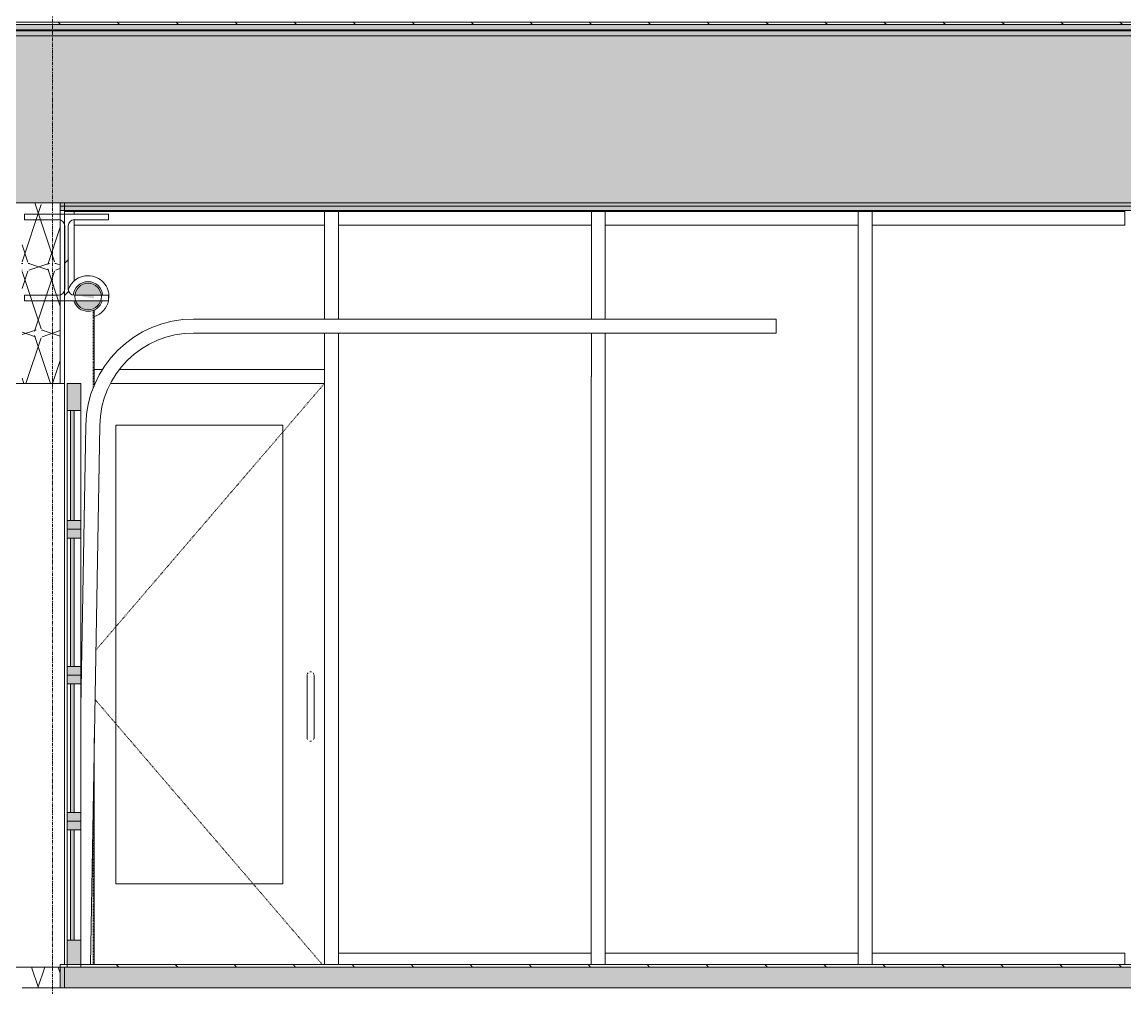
# Model space of a CAD drawing. Header units: inches. Extents: x 9661 to 15313, y -314 to 660.
# Drawn here: x 11278.8 to 11437.4, y -3 to 136 of the extents above; entities that cross this region are included whole.
import ezdxf

# ---------------------------------------------------------------- set-up
doc = ezdxf.new("R2010")
doc.units = ezdxf.units.IN
doc.header["$MEASUREMENT"] = 0
for name, pattern in [('Dash 1_16_', [0.125, 0.0625, -0.0625]), ('Grid Line 1_2_', [0.875, 0.5, -0.125, 0.125, -0.125]), ('Hidden 1_8_', [0.1875, 0.125, -0.0625])]:
    doc.linetypes.add(name, pattern=pattern)
for name, color, linetype, lineweight in [('0-1', 7, 'Continuous', 5), ('0-3', 55, 'Continuous', 9), ('0-4', 7, 'Continuous', 9), ('A-CLNG-2', 251, 'Continuous', 5), ('A-CLNG-3', 13, 'Continuous', 9), ('A-CLNG-PATT-1', 45, 'Continuous', 9), ('A-DOOR-2', 7, 'Dash 1_16_', 9), ('A-DOOR-3', 7, 'Continuous', 9), ('A-DOOR-5', 55, 'Continuous', 9), ('A-DOOR-6', 59, 'Continuous', 9), ('A-DOOR-7', 31, 'Continuous', 9), ('A-DOOR-8', 10, 'Continuous', 9), ('A-DOOR-FRAM-3', 7, 'Continuous', 9), ('A-FLOR-3', 8, 'Continuous', 5), ('A-FLOR-8', 192, 'Continuous', 9), ('A-FLOR-LEVL-1', 51, 'Grid Line 1_2_', 9), ('A-FLOR-MCUT-1', 51, 'Continuous', 9), ('A-FLOR-PATT-1', 45, 'Continuous', 9), ('A-GLAZ-CWMG-1', 55, 'Continuous', 9), ('A-WALL-10', 113, 'Continuous', 9), ('A-WALL-5', 55, 'Continuous', 9), ('A-WALL-PATT-2', 45, 'Continuous', 9), ('S-BEAM-1', 45, 'Continuous', 9), ('S-BEAM-2', 7, 'Continuous', 9), ('S-COLS-1', 55, 'Continuous', 9), ('S-COLS-2', 7, 'Hidden 1_8_', 9), ('S-GRID-1', 1, 'Grid Line 1_2_', 9)]:
    doc.layers.add(name, color=color, linetype=linetype, lineweight=lineweight)
pattern_1 = [(161.57, (11009.034, 72.48), (-3.8399538, -1.54e-05), [0, -27.322, 3.034, 0]), (18.43, (11008.074, 72.48), (-3.8399538, 1.54e-05), [0, -27.322, 3.034, 0]), (108.43, (11009.034, 72.48), (1.919622, -9.6005246), [9.106, -21.25]), (71.57, (11008.074, 72.48), (1.919622, 9.6005246), [9.106, -21.25])]
pattern_2 = [(135, (11008.554, 72), (-4.24264, -4.24264), [])]
pattern_3 = [(0, (11008.554, 72), (15.36, 3.84), [1.267, -10.253, 1.267, -10.253, -61.44]), (0, (11008.554, 72), (15.36, 3.84), [-23.04, 1.267, -21.773, 1.267, -10.253, -26.88]), (0, (11008.554, 72), (15.36, 3.84), [-57.6, 1.267, -6.413, 1.267, -17.933]), (120, (11014.314, 73.92), (-11.005538, 11.38215), [1.267, -10.253, 1.267, -10.253, -61.44]), (120, (11014.314, 73.92), (-11.005538, 11.38215), [-23.04, 1.267, -21.773, 1.267, -10.253, -26.88]), (120, (11014.314, 73.92), (-11.005538, 11.38215), [-57.6, 1.267, -6.413, 1.267, -17.933]), (240, (11016.234, 81.6), (-4.354462, -15.22215), [1.267, -10.253, 1.267, -10.253, -61.44]), (240, (11016.234, 81.6), (-4.354462, -15.22215), [-23.04, 1.267, -21.773, 1.267, -10.253, -26.88]), (240, (11016.234, 81.6), (-4.354462, -15.22215), [-57.6, 1.267, -6.413, 1.267, -17.933])]

# ---------------------------------------------------------------- blocks, each defined once
blk = doc.blocks.new('STOREFRONT DOOR - WOOD STILE W_ GLASS INSET-2189325-BUILDING SECTION - EAST_WEST - COURTYARD - LOOKING NORTH')
at = {"layer": 'A-DOOR-2'}
for p, q in [((11289.41, 45.62), (11322.3, 84)), ((11321.98, 0.37), (11289.29, 38.52))]:
    blk.add_line(p, q, dxfattribs=at)
at = {"layer": 'A-DOOR-3'}
for p, q in [((11319.8, 41), (11319.8, 34)), ((11320.8, 34), (11320.8, 41))]:
    blk.add_line(p, q, dxfattribs=at)
at = {"layer": 'A-DOOR-3', "flags": 128}
for points in [[(11319.8, 42), (11319.8, 42), (11319.8, 42), (11319.8, 41.99), (11319.8, 41.99), (11319.8, 41.98), (11319.8, 41.97), (11319.8, 41.96), (11319.8, 41.95), (11319.8, 41.94), (11319.8, 41.92), (11319.8, 41.9), (11319.8, 41.89), (11319.8, 41.87), (11319.8, 41.85), (11319.8, 41.83), (11319.8, 41.8), (11319.8, 41.78), (11319.8, 41.75), (11319.8, 41.72), (11319.8, 41.7), (11319.8, 41.67), (11319.8, 41.64), (11319.8, 41.61), (11319.8, 41.57), (11319.8, 41.54), (11319.8, 41.51), (11319.8, 41.47), (11319.8, 41.44), (11319.8, 41.4), (11319.8, 41.36), (11319.8, 41.32), (11319.8, 41.29), (11319.8, 41.25), (11319.8, 41.21), (11319.8, 41.17), (11319.8, 41.13), (11319.8, 41.09), (11319.8, 41.05), (11319.8, 41.01), (11319.8, 41)], [(11320.8, 41), (11320.8, 41.04), (11320.8, 41.08), (11320.8, 41.12), (11320.8, 41.16), (11320.8, 41.2), (11320.8, 41.24), (11320.8, 41.28), (11320.8, 41.31), (11320.8, 41.35), (11320.8, 41.39), (11320.8, 41.43), (11320.8, 41.46), (11320.8, 41.5), (11320.8, 41.53), (11320.8, 41.56), (11320.8, 41.6), (11320.8, 41.63), (11320.8, 41.66), (11320.8, 41.69), (11320.8, 41.72), (11320.8, 41.74), (11320.8, 41.77), (11320.8, 41.8), (11320.8, 41.82), (11320.8, 41.84), (11320.8, 41.86), (11320.8, 41.88), (11320.8, 41.9), (11320.8, 41.92), (11320.8, 41.93), (11320.8, 41.95), (11320.8, 41.96), (11320.8, 41.97), (11320.8, 41.98), (11320.8, 41.99), (11320.8, 41.99), (11320.8, 42), (11320.8, 42), (11320.8, 42)], [(11319.8, 34), (11319.8, 33.96), (11319.8, 33.92), (11319.8, 33.88), (11319.8, 33.84), (11319.8, 33.8), (11319.8, 33.76), (11319.8, 33.72), (11319.8, 33.69), (11319.8, 33.65), (11319.8, 33.61), (11319.8, 33.57), (11319.8, 33.54), (11319.8, 33.5), (11319.8, 33.47), (11319.8, 33.44), (11319.8, 33.4), (11319.8, 33.37), (11319.8, 33.34), (11319.8, 33.31), (11319.8, 33.28), (11319.8, 33.26), (11319.8, 33.23), (11319.8, 33.2), (11319.8, 33.18), (11319.8, 33.16), (11319.8, 33.14), (11319.8, 33.12), (11319.8, 33.1), (11319.8, 33.08), (11319.8, 33.07), (11319.8, 33.05), (11319.8, 33.04), (11319.8, 33.03), (11319.8, 33.02), (11319.8, 33.01), (11319.8, 33.01), (11319.8, 33), (11319.8, 33), (11319.8, 33)], [(11320.8, 33), (11320.8, 33), (11320.8, 33), (11320.8, 33.01), (11320.8, 33.01), (11320.8, 33.02), (11320.8, 33.03), (11320.8, 33.04), (11320.8, 33.05), (11320.8, 33.06), (11320.8, 33.08), (11320.8, 33.1), (11320.8, 33.11), (11320.8, 33.13), (11320.8, 33.15), (11320.8, 33.17), (11320.8, 33.2), (11320.8, 33.22), (11320.8, 33.25), (11320.8, 33.28), (11320.8, 33.3), (11320.8, 33.33), (11320.8, 33.36), (11320.8, 33.39), (11320.8, 33.43), (11320.8, 33.46), (11320.8, 33.49), (11320.8, 33.53), (11320.8, 33.56), (11320.8, 33.6), (11320.8, 33.64), (11320.8, 33.68), (11320.8, 33.71), (11320.8, 33.75), (11320.8, 33.79), (11320.8, 33.83), (11320.8, 33.87), (11320.8, 33.91), (11320.8, 33.95), (11320.8, 33.99), (11320.8, 34)]]:
    blk.add_lwpolyline(points, dxfattribs=at)
at = {"layer": 'A-DOOR-3'}
for centre, start, end in [((11320.3, 42), 135, 165), ((11320.3, 42), 90, 105), ((11320.3, 42), 75, 90), ((11320.3, 42), 15, 45), ((11320.3, 33), 180, 210), ((11320.3, 33), 255, 270), ((11320.3, 33), 270, 285), ((11320.3, 33), 330, 0)]:
    blk.add_arc(centre, 0.5, start, end, dxfattribs=at)
at = {"layer": 'A-DOOR-FRAM-3'}
for p, q in [((11289.34, 84), (11289.19, 84)), ((11322.3, 84), (11291.55, 84)), ((11322.3, 0.37), (11322.3, 84)), ((11292.3, 78), (11316.3, 78)), ((11292.3, 12), (11292.3, 78)), ((11316.3, 78), (11316.3, 12)), ((11316.3, 12), (11292.3, 12))]:
    blk.add_line(p, q, dxfattribs=at)
blk = doc.blocks.new('Rectangular Mullion - 2_ x 4_ - INTERIOR-2183535-BUILDING SECTION - EAST_WEST - COURTYARD - LOOKING NORTH')
at = {"layer": 'A-GLAZ-CWMG-1'}
for p, q in [((11401.05, 106.75), (11401.05, 108.75)), ((11437.43, 108.75), (11401.05, 108.75)), ((11437.43, 108.75), (11437.43, 106.75)), ((11437.43, 106.75), (11401.05, 106.75))]:
    blk.add_line(p, q, dxfattribs=at)
blk = doc.blocks.new('Rectangular Mullion - 2_ x 4_ - INTERIOR-2183536-BUILDING SECTION - EAST_WEST - COURTYARD - LOOKING NORTH')
at = {"layer": 'A-GLAZ-CWMG-1'}
for p, q in [((11286.3, 108.37), (11286.3, 108.75)), ((11322.3, 108.75), (11286.3, 108.75)), ((11322.3, 108.75), (11322.3, 106.75)), ((11286.3, 106.75), (11286.3, 107.56)), ((11322.3, 106.75), (11286.3, 106.75))]:
    blk.add_line(p, q, dxfattribs=at)
blk = doc.blocks.new('Rectangular Mullion - 2_ x 4_ - INTERIOR-2183537-BUILDING SECTION - EAST_WEST - COURTYARD - LOOKING NORTH')
at = {"layer": 'A-GLAZ-CWMG-1'}
for p, q in [((11362.68, 0.37), (11362.68, 2)), ((11362.68, 2), (11399.05, 2)), ((11399.05, 2), (11399.05, 0.37))]:
    blk.add_line(p, q, dxfattribs=at)
blk = doc.blocks.new('Rectangular Mullion - 2_ x 4_ - INTERIOR-2183539-BUILDING SECTION - EAST_WEST - COURTYARD - LOOKING NORTH')
at = {"layer": 'A-GLAZ-CWMG-1'}
for p, q in [((11399.05, 85), (11399.05, 0.37)), ((11401.05, 85), (11401.05, 0.37))]:
    blk.add_line(p, q, dxfattribs=at)
blk = doc.blocks.new('Rectangular Mullion - 2_ x 4_ - INTERIOR-2183540-BUILDING SECTION - EAST_WEST - COURTYARD - LOOKING NORTH')
at = {"layer": 'A-GLAZ-CWMG-1'}
for p, q in [((11322.3, 85), (11322.3, 0.37)), ((11324.3, 85), (11324.3, 0.37))]:
    blk.add_line(p, q, dxfattribs=at)
blk = doc.blocks.new('Rectangular Mullion - 2_ x 4_ - INTERIOR-2183542-BUILDING SECTION - EAST_WEST - COURTYARD - LOOKING NORTH')
at = {"layer": 'A-GLAZ-CWMG-1'}
for p, q in [((11290.39, 86), (11289.19, 86)), ((11322.3, 86), (11292.83, 86)), ((11322.3, 86), (11322.3, 84)), ((11289.34, 84), (11289.19, 84)), ((11322.3, 84), (11291.55, 84))]:
    blk.add_line(p, q, dxfattribs=at)
blk = doc.blocks.new('Rectangular Mullion - 2_ x 4_ - INTERIOR-V7-BUILDING SECTION - EAST_WEST - COURTYARD - LOOKING NORTH')
at = {"layer": 'A-GLAZ-CWMG-1'}
for p, q in [((11437.43, 108.75), (11439.43, 108.75)), ((11437.43, 108.75), (11437.43, 85)), ((11439.43, 108.75), (11439.43, 85))]:
    blk.add_line(p, q, dxfattribs=at)
blk = doc.blocks.new('Rectangular Mullion - 2_ x 4_ - INTERIOR-V8-BUILDING SECTION - EAST_WEST - COURTYARD - LOOKING NORTH')
at = {"layer": 'A-GLAZ-CWMG-1'}
for p, q in [((11360.68, 108.75), (11362.68, 108.75)), ((11360.68, 108.75), (11360.68, 93.25)), ((11362.68, 108.75), (11362.68, 93.25)), ((11360.68, 91.25), (11360.68, 85)), ((11362.68, 91.25), (11362.68, 85))]:
    blk.add_line(p, q, dxfattribs=at)
blk = doc.blocks.new('Rectangular Mullion - 2_ x 4_ - INTERIOR-2183531-BUILDING SECTION - EAST_WEST - COURTYARD - LOOKING NORTH')
at = {"layer": 'A-GLAZ-CWMG-1'}
for p, q in [((11322.3, 108.75), (11324.3, 108.75)), ((11322.3, 108.75), (11322.3, 93.25)), ((11324.3, 108.75), (11324.3, 93.25)), ((11322.3, 91.25), (11322.3, 85)), ((11324.3, 91.25), (11324.3, 85))]:
    blk.add_line(p, q, dxfattribs=at)
blk = doc.blocks.new('Rectangular Mullion - 2_ x 4_ - INTERIOR-V9-BUILDING SECTION - EAST_WEST - COURTYARD - LOOKING NORTH')
at = {"layer": 'A-GLAZ-CWMG-1'}
for p, q in [((11284.91, 108.75), (11286.3, 108.75)), ((11286.3, 108.75), (11286.3, 108.37)), ((11286.3, 107.56), (11286.3, 98.71))]:
    blk.add_line(p, q, dxfattribs=at)
blk = doc.blocks.new('CTR - 1st Phase - Common Walls_rvt-1-BUILDING SECTION - EAST_WEST - COURTYARD - LOOKING NORTH')
at = {"layer": '0-4'}
for name, p in [('Rectangular Mullion - 2_ x 4_ - INTERIOR-V9-BUILDING SECTION - EAST_WEST - COURTYARD - LOOKING NORTH', (0, 0)), ('Rectangular Mullion - 2_ x 4_ - INTERIOR-2183536-BUILDING SECTION - EAST_WEST - COURTYARD - LOOKING NORTH', (0, 0)), ('Rectangular Mullion - 2_ x 4_ - INTERIOR-2183531-BUILDING SECTION - EAST_WEST - COURTYARD - LOOKING NORTH', (0, 0)), ('Rectangular Mullion - 2_ x 4_ - INTERIOR-2183535-BUILDING SECTION - EAST_WEST - COURTYARD - LOOKING NORTH', (-76.75, 0)), ('Rectangular Mullion - 2_ x 4_ - INTERIOR-V8-BUILDING SECTION - EAST_WEST - COURTYARD - LOOKING NORTH', (0, 0)), ('Rectangular Mullion - 2_ x 4_ - INTERIOR-2183535-BUILDING SECTION - EAST_WEST - COURTYARD - LOOKING NORTH', (-38.38, 0)), ('Rectangular Mullion - 2_ x 4_ - INTERIOR-V7-BUILDING SECTION - EAST_WEST - COURTYARD - LOOKING NORTH', (-38.38, 0)), ('Rectangular Mullion - 2_ x 4_ - INTERIOR-2183535-BUILDING SECTION - EAST_WEST - COURTYARD - LOOKING NORTH', (0, 0)), ('Rectangular Mullion - 2_ x 4_ - INTERIOR-2183542-BUILDING SECTION - EAST_WEST - COURTYARD - LOOKING NORTH', (0, 0)), ('Rectangular Mullion - 2_ x 4_ - INTERIOR-2183540-BUILDING SECTION - EAST_WEST - COURTYARD - LOOKING NORTH', (0, 0)), ('Rectangular Mullion - 2_ x 4_ - INTERIOR-2183539-BUILDING SECTION - EAST_WEST - COURTYARD - LOOKING NORTH', (-38.38, 0)), ('Rectangular Mullion - 2_ x 4_ - INTERIOR-2183539-BUILDING SECTION - EAST_WEST - COURTYARD - LOOKING NORTH', (0, 0)), ('STOREFRONT DOOR - WOOD STILE W_ GLASS INSET-2189325-BUILDING SECTION - EAST_WEST - COURTYARD - LOOKING NORTH', (0, 0)), ('Rectangular Mullion - 2_ x 4_ - INTERIOR-2183537-BUILDING SECTION - EAST_WEST - COURTYARD - LOOKING NORTH', (-38.38, 0)), ('Rectangular Mullion - 2_ x 4_ - INTERIOR-2183537-BUILDING SECTION - EAST_WEST - COURTYARD - LOOKING NORTH', (0, 0)), ('Rectangular Mullion - 2_ x 4_ - INTERIOR-2183537-BUILDING SECTION - EAST_WEST - COURTYARD - LOOKING NORTH', (38.37, 0))]:
    blk.add_blockref(name, p, dxfattribs=at)
blk = doc.blocks.new('HSS-Hollow Structural Section-Column - HSS8X8X3_16-2308985-BUILDING SECTION - EAST_WEST - COURTYARD - LOOKING NORTH')
at = {"layer": 'S-COLS-2'}
for p, q in [((11289.02, 83.32), (11289.02, 94.54)), ((11289.02, 0.37), (11289.02, 23))]:
    blk.add_line(p, q, dxfattribs=at)
blk = doc.blocks.new('CTR - 1st Phase - Structure_rvt-1-BUILDING SECTION - EAST_WEST - COURTYARD - LOOKING NORTH')
at = {"layer": 'S-BEAM-1'}
h = blk.add_hatch(dxfattribs=at)
h.set_pattern_fill('FP_26', color=256, style=0, pattern_type=2)
h.set_pattern_definition([(45, (11008.554, 72), (-9.5035, 9.5035), []), (45, (11008.554, 86.4), (-9.5035, 9.5035), [])])
h.paths.add_polyline_path([(11286.3, 95.87), (11291.24, 95.87), (11291.24, 96.68), (11289.12, 96.68), (11289.12, 96.22), (11287.46, 96.5), (11287.46, 96.68), (11286.22, 96.71), (11285.89, 96.8), (11285.56, 97.12), (11285.45, 97.56), (11285.46, 106.75), (11285.56, 107.13), (11285.89, 107.45), (11286.32, 107.56), (11291.24, 107.56), (11291.24, 108.37), (11284.91, 108.37), (11284.91, 95.87)], flags=0)
at = {"layer": 'S-BEAM-2'}
for p, q in [((11291.24, 108.37), (11279.14, 108.37)), ((11279.14, 108.37), (11279.14, 107.56)), ((11291.24, 107.56), (11291.24, 108.37)), ((11279.14, 107.56), (11284.05, 107.56)), ((11284.93, 106.69), (11284.93, 97.56)), ((11285.45, 97.56), (11285.45, 106.69)), ((11286.32, 107.56), (11291.24, 107.56)), ((11284.05, 96.68), (11279.14, 96.68)), ((11279.14, 96.68), (11279.14, 95.87)), ((11279.14, 95.87), (11291.24, 95.87)), ((11291.24, 96.68), (11286.32, 96.68)), ((11291.24, 95.87), (11291.24, 96.68))]:
    blk.add_line(p, q, dxfattribs=at)
for centre, start, end in [((11284.05, 106.69), 0, 90), ((11286.32, 106.69), 90, 180), ((11284.05, 97.56), 270, 0), ((11286.32, 97.56), 180, 270)]:
    blk.add_arc(centre, 0.877, start, end, dxfattribs=at)
at = {"layer": 'S-COLS-1'}
for p, q in [((11289.19, 83.68), (11289.19, 94.59)), ((11289.19, 0.37), (11289.19, 33))]:
    blk.add_line(p, q, dxfattribs=at)
at = {"layer": '0-3'}
blk.add_blockref('HSS-Hollow Structural Section-Column - HSS8X8X3_16-2308985-BUILDING SECTION - EAST_WEST - COURTYARD - LOOKING NORTH', (0, 0), dxfattribs=at)
blk = doc.blocks.new('GLASS GARAGE DOOR B - DOOR AT COMMUNITY ROOM-3205847-BUILDING SECTION - EAST_WEST - COURTYARD - LOOKING NORTH')
at = {"layer": 'A-DOOR-5'}
for start, end in [(90, 161.4308), (355.0569, 90), (287.6376, 347.9835)]:
    blk.add_arc((11288.29, 96.5), 3, start, end, dxfattribs=at)
blk = doc.blocks.new('GLASS GARAGE DOOR B - DOOR AT COMMUNITY ROOM-V21-BUILDING SECTION - EAST_WEST - COURTYARD - LOOKING NORTH')
at = {"layer": 'A-DOOR-3'}
h = blk.add_hatch(color=256, dxfattribs=at)
h.paths.add_polyline_path([(11288.29, 94.59), (11289.19, 94.84), (11289.78, 95.31), (11290.05, 95.87), (11286.53, 95.87), (11286.8, 95.31), (11287.49, 94.78), (11287.94, 94.67)], flags=0)
h.paths.add_polyline_path([(11289.12, 96.22), (11289.14, 96.68), (11290.15, 96.68), (11290.13, 96.96), (11289.77, 97.69), (11289.09, 98.22), (11288.29, 98.41), (11287.44, 98.2), (11286.8, 97.69), (11286.43, 96.92), (11286.43, 96.68), (11287.46, 96.68), (11287.46, 96.5), (11289.02, 96.24)], flags=0)
at = {"layer": 'A-DOOR-6'}
h = blk.add_hatch(color=256, dxfattribs=at)
h.paths.add_polyline_path([(11287.27, 63), (11287.27, 64.25), (11285.27, 64.25), (11285.27, 63), (11286.62, 63)], flags=0)
h.paths.add_polyline_path([(11285.27, 80.12), (11287.27, 80.12), (11287.27, 84), (11285.27, 84), (11285.27, 83.16)], flags=0)
h = blk.add_hatch(color=256, dxfattribs=at)
h.paths.add_polyline_path([(11287.27, 42), (11287.27, 43.25), (11285.27, 43.25), (11285.27, 42), (11286.62, 42)], flags=0)
h.paths.add_polyline_path([(11285.27, 61.75), (11287.27, 61.75), (11287.27, 63), (11285.27, 63)], flags=0)
h = blk.add_hatch(color=256, dxfattribs=at)
h.paths.add_polyline_path([(11285.77, 21), (11287.27, 21), (11287.27, 22.25), (11285.27, 22.25), (11285.27, 21)], flags=0)
h.paths.add_polyline_path([(11287.27, 40.75), (11287.27, 42), (11285.27, 42), (11285.27, 40.75), (11286.62, 40.75)], flags=0)
h = blk.add_hatch(color=256, dxfattribs=at)
h.paths.add_polyline_path([(11286.62, 0.37), (11287.27, 0.37), (11287.27, 3.87), (11285.27, 3.87), (11285.27, 0.37), (11286.62, 0.37)], flags=0)
h.paths.add_polyline_path([(11285.27, 19.75), (11287.27, 19.75), (11287.27, 21), (11285.27, 21)], flags=0)
at = {"layer": 'A-DOOR-8'}
for points in [[(11286.27, 64.25), (11286.27, 80.12), (11285.77, 80.12), (11285.77, 64.25)], [(11286.27, 43.25), (11286.27, 61.75), (11285.77, 61.75), (11285.77, 43.25)], [(11285.77, 22.25), (11286.27, 22.25), (11286.27, 40.75), (11285.77, 40.75), (11285.77, 27.69)], [(11286.27, 3.87), (11286.27, 19.75), (11285.77, 19.75), (11285.77, 3.87)]]:
    blk.add_hatch(color=256, dxfattribs=at).paths.add_polyline_path(points, flags=0)
at = {"layer": 'A-DOOR-5'}
for p, q in [((11387.27, 93.25), (11303.47, 93.25)), ((11387.27, 93.25), (11387.27, 91.25)), ((11303.47, 91.25), (11387.27, 91.25)), ((11285.27, 64.25), (11285.27, 80.12)), ((11287.27, 64.25), (11287.27, 80.12)), ((11287.97, 77.94), (11287.27, 37.42)), ((11288.62, 0.37), (11289.97, 77.91)), ((11285.27, 43.25), (11285.27, 61.75)), ((11287.27, 43.25), (11287.27, 61.75)), ((11285.27, 22.25), (11285.27, 40.75)), ((11287.27, 22.25), (11287.27, 40.75)), ((11285.27, 3.87), (11285.27, 19.75)), ((11287.27, 3.87), (11287.27, 19.75))]:
    blk.add_line(p, q, dxfattribs=at)
for centre, radius, start, end in [((11288.29, 96.5), 2.13, 90, 174.1915), ((11288.29, 96.5), 2.13, 5.0298, 90), ((11288.29, 96.5), 2.13, 197.4471, 270), ((11288.29, 96.5), 2.13, 270, 342.5529), ((11303.47, 77.75), 15.5, 90, 179.3049), ((11303.47, 77.75), 13.5, 90, 179.3272)]:
    blk.add_arc(centre, radius, start, end, dxfattribs=at)
at = {"layer": 'A-DOOR-7'}
for p, q in [((11287.27, 84), (11285.27, 84)), ((11285.27, 84), (11285.27, 80.12)), ((11287.27, 80.12), (11287.27, 84)), ((11285.27, 80.12), (11287.27, 80.12)), ((11286.27, 80.12), (11285.77, 80.12)), ((11285.77, 80.12), (11285.77, 64.25)), ((11286.27, 64.25), (11286.27, 80.12)), ((11287.27, 64.25), (11285.27, 64.25)), ((11285.27, 64.25), (11285.27, 63)), ((11285.77, 64.25), (11286.27, 64.25)), ((11287.27, 63), (11287.27, 64.25)), ((11285.27, 63), (11287.27, 63)), ((11287.27, 63), (11285.27, 63)), ((11285.27, 63), (11285.27, 61.75)), ((11287.27, 61.75), (11287.27, 63)), ((11285.27, 61.75), (11287.27, 61.75)), ((11286.27, 61.75), (11285.77, 61.75)), ((11285.77, 61.75), (11285.77, 43.25)), ((11286.27, 43.25), (11286.27, 61.75)), ((11287.27, 43.25), (11285.27, 43.25)), ((11285.27, 43.25), (11285.27, 42)), ((11285.77, 43.25), (11286.27, 43.25)), ((11287.27, 42), (11287.27, 43.25)), ((11285.27, 42), (11287.27, 42)), ((11287.27, 42), (11285.27, 42)), ((11285.27, 42), (11285.27, 40.75)), ((11287.27, 40.75), (11287.27, 42)), ((11285.27, 40.75), (11287.27, 40.75)), ((11286.27, 40.75), (11285.77, 40.75)), ((11285.77, 40.75), (11285.77, 22.25)), ((11286.27, 22.25), (11286.27, 40.75)), ((11287.27, 22.25), (11285.27, 22.25)), ((11285.27, 22.25), (11285.27, 21)), ((11285.77, 22.25), (11286.27, 22.25)), ((11287.27, 21), (11287.27, 22.25)), ((11285.27, 21), (11287.27, 21)), ((11287.27, 21), (11285.27, 21)), ((11285.27, 21), (11285.27, 19.75)), ((11287.27, 19.75), (11287.27, 21)), ((11285.27, 19.75), (11287.27, 19.75)), ((11286.27, 19.75), (11285.77, 19.75)), ((11285.77, 19.75), (11285.77, 3.87)), ((11286.27, 3.87), (11286.27, 19.75)), ((11287.27, 3.87), (11285.27, 3.87)), ((11285.27, 3.87), (11285.27, 0)), ((11285.77, 3.87), (11286.27, 3.87)), ((11287.27, 0), (11287.27, 3.87)), ((11285.27, 0), (11287.27, 0))]:
    blk.add_line(p, q, dxfattribs=at)
for start, end in [(90, 270), (270, 90)]:
    blk.add_arc((11288.29, 96.5), 1.91, start, end, dxfattribs=at)

msp = doc.modelspace()

# ---------------------------------------------------------------- hatches: boundary and pattern name
at = {"layer": 'A-CLNG-2'}
h = msp.add_hatch(color=256, dxfattribs=at)
h.paths.add_polyline_path([(12081.0644, 109.5), (12081.69096, 109.5), (12081.6894, 110), (11742.7394, 109.99202), (11742.7394, 109.5), (12059.09911, 109.5)], flags=0)
h.paths.add_polyline_path([(11439.42981, 109.5), (11470.0394, 109.5), (11470.0394, 109.875), (11473.5394, 109.875), (11473.5394, 109.5), (11641.2394, 109.50759), (11641.2394, 109.875), (11646.7394, 109.875), (11646.7394, 110), (11284.28783, 109.95887), (11284.2894, 109.5), (11437.42981, 109.5)], flags=0)
h.paths.add_polyline_path([(10814.49096, 109.5), (10814.4894, 110), (10476.1644, 110), (10476.1644, 109.5), (10814.4894, 109.5)], flags=0)
h.paths.add_polyline_path([(10450.6894, 109.5), (10450.9144, 109.50031), (10450.9144, 110), (10450.6894, 110), (10450.6894, 109.875)], flags=0)
h.paths.add_polyline_path([(10035.43186, 109.5), (10356.0394, 109.50798), (10356.0394, 110), (10017.08783, 110), (10017.0894, 109.5), (10018.24409, 109.5)], flags=0)
at = {"layer": 'A-CLNG-PATT-1'}
h = msp.add_hatch(dxfattribs=at)
h.set_pattern_fill('FP_5', color=256, style=0, pattern_type=2)
h.set_pattern_definition([(0, (11008.554, 72), (30.72, 7.68), [1.267, -21.773, 1.267, -21.773, -122.88]), (0, (11008.554, 72), (30.72, 7.68), [-46.08, 1.267, -44.813, 1.267, -21.773, -53.76]), (0, (11008.554, 72), (30.72, 7.68), [-115.2, 1.267, -14.093, 1.267, -37.133]), (120, (11020.074, 75.84), (-22.011075, 22.7643), [1.267, -21.773, 1.267, -21.773, -122.88]), (120, (11020.074, 75.84), (-22.011075, 22.7643), [-46.08, 1.267, -44.813, 1.267, -21.773, -53.76]), (120, (11020.074, 75.84), (-22.011075, 22.7643), [-115.2, 1.267, -14.093, 1.267, -37.133]), (240, (11023.914, 91.2), (-8.708925, -30.4443), [1.267, -21.773, 1.267, -21.773, -122.88]), (240, (11023.914, 91.2), (-8.708925, -30.4443), [-46.08, 1.267, -44.813, 1.267, -21.773, -53.76]), (240, (11023.914, 91.2), (-8.708925, -30.4443), [-115.2, 1.267, -14.093, 1.267, -37.133])])
h.paths.add_polyline_path([(11743.3394, 108.875), (12081.6894, 108.875), (12081.6894, 109.5), (11742.7394, 109.49), (11742.7394, 108.875)], flags=0)
h.paths.add_polyline_path([(11284.78259, 108.875), (11470.0394, 108.875), (11470.0394, 109.5), (11284.28783, 109.5), (11284.2894, 108.875)], flags=0)
h.paths.add_polyline_path([(11473.5394, 108.875), (11641.2394, 108.875), (11641.2394, 109.5), (11473.5394, 109.5), (11473.5394, 109.20134)], flags=0)
h.paths.add_polyline_path([(10814.49096, 108.875), (10814.4894, 109.5), (10476.1644, 109.5), (10476.1644, 108.875), (10814.4894, 108.875)], flags=0)
h.paths.add_polyline_path([(10450.6894, 108.875), (10450.9144, 108.87539), (10450.9144, 109.5), (10450.6894, 109.5)], flags=0)
h.paths.add_polyline_path([(10355.4144, 108.875), (10356.0394, 108.875), (10356.0394, 109.5), (10017.0894, 109.5), (10017.0894, 108.875), (10352.97539, 108.875)], flags=0)
at = {"layer": 'A-FLOR-3'}
h = msp.add_hatch(color=256, dxfattribs=at)
h.paths.add_polyline_path([(11787.3644, 134.75), (12110.3394, 134.75), (12110.3394, 134.875), (11737.2394, 134.875), (11737.2394, 134.75), (11783.1894, 134.75)], flags=0)
h.paths.add_polyline_path([(11305.9394, 134.75), (11646.7394, 134.75), (11646.7394, 134.875), (11250.1394, 134.875), (11250.1394, 134.75), (11284.07761, 134.75)], flags=0)
h.paths.add_polyline_path([(10644.2769, 134.75), (10843.1394, 134.75), (10843.1394, 134.875), (10452.0394, 134.875), (10452.0394, 134.75), (10638.22636, 134.75)], flags=0)
h.paths.add_polyline_path([(10355.4144, 134.75), (10361.5394, 134.75), (10361.5394, 134.875), (9988.4394, 134.875), (9988.4394, 134.75), (10352.97539, 134.75)], flags=0)
at = {"layer": 'A-FLOR-PATT-1'}
h = msp.add_hatch(dxfattribs=at)
h.set_pattern_fill('FP_3', color=256, style=0, pattern_type=2)
h.set_pattern_definition(pattern_3)
h.paths.add_polyline_path([(11741.4269, 134.875), (12110.3394, 134.875), (12110.3394, 135.625), (11737.2394, 135.625), (11737.2394, 134.875), (11741.4019, 134.875)], flags=0)
h.paths.add_polyline_path([(11250.1394, 134.875), (11646.7394, 134.875), (11646.7394, 135.625), (11256.2644, 135.61535), (11256.2644, 135), (11252.29565, 135), (11252.2644, 135), (11250.1394, 135)], flags=0)
h.paths.add_polyline_path([(10842.74592, 134.875), (10843.1394, 134.875), (10843.1394, 135.625), (10452.0394, 135.625), (10452.0394, 134.875), (10842.5144, 134.875)], flags=0)
h.paths.add_polyline_path([(10356.0394, 134.875), (10361.5394, 134.875), (10361.5394, 135.625), (9988.4394, 135.62437), (9988.4394, 134.875), (10355.4144, 134.875)], flags=0)
h = msp.add_hatch(dxfattribs=at)
h.set_pattern_fill('FP_2', color=256, style=0, pattern_type=2)
h.set_pattern_definition(pattern_2)
h.paths.add_polyline_path([(11741.6144, 135.625), (12109.7144, 135.625), (12109.7144, 136), (11737.2394, 136), (11737.2394, 135.625), (11741.4269, 135.625)], flags=0)
h.paths.add_polyline_path([(11616.60981, 135.625), (11646.7394, 135.625), (11646.7394, 136), (11256.2644, 135.99421), (11256.2644, 135.625), (11610.85981, 135.625)], flags=0)
h.paths.add_polyline_path([(10509.05611, 135.625), (10842.5144, 135.625), (10842.5144, 136), (10452.0394, 136), (10452.0394, 135.625), (10487.9144, 135.625)], flags=0)
h.paths.add_polyline_path([(10358.70815, 135.625), (10361.5394, 135.625), (10361.5394, 136), (10336.82911, 136), (9989.0644, 136), (9989.0644, 135.625), (10358.35748, 135.625)], flags=0)
h = msp.add_hatch(dxfattribs=at)
h.set_pattern_fill('FP_1', color=256, style=0, pattern_type=2)
h.set_pattern_definition(pattern_1)
h.paths.add_polyline_path([(12081.6894, 110), (12087.6894, 110), (12089.10502, 111.5), (12091.2144, 111.5), (12089.9394, 110), (12115.8394, 110), (12115.8394, 134), (11737.2394, 134), (11737.2394, 110), (12059.09911, 110)], flags=0)
h.paths.add_polyline_path([(11250.1394, 110), (11646.7394, 110), (11646.7394, 134), (11250.1394, 134), (11250.1394, 116.44789)], flags=0)
h.paths.add_polyline_path([(10831.98173, 110), (10848.6394, 110), (10848.6394, 134), (10843.4144, 134), (10843.4144, 132.8), (10843.1394, 134), (10452.0394, 134), (10452.0394, 133), (10450.6894, 133), (10450.6894, 110), (10819.9894, 110), (10821.43627, 111.5), (10824.0144, 111.5), (10822.7394, 110)], flags=0)
h.paths.add_polyline_path([(10361.5394, 110), (10361.5394, 134), (9982.9394, 134), (9982.9394, 110), (10358.35748, 110)], flags=0)
h.paths.add_polyline_path([(10450.9144, 113.83333), (10450.9144, 129), (10451.80461, 129), (10451.71908, 127.54277)], flags=0)
h.paths.add_polyline_path([(12108.92377, 132.5), (12110.3394, 134), (12109.01752, 132.5), (12108.97065, 132.5)], flags=0)
h.paths.add_polyline_path([(10841.8644, 132.5), (10841.69252, 132.5), (10842.74592, 133.53709), (10842.2894, 133)], flags=0)
h = msp.add_hatch(dxfattribs=at)
h.set_pattern_fill('FP_4', color=256, style=0, pattern_type=2)
h.set_pattern_definition([(0, (11008.554, 72), (0, 4.798), []), (315, (11008.554, 72), (4.798427, 0), [6.786, -6.786]), (45, (11008.554, 72), (4.798427, 0), [6.786, -6.786])])
h.paths.add_polyline_path([(11743.3394, 134), (12110.3394, 134), (12110.3394, 134.75), (11737.2394, 134.75), (11737.2394, 134), (11741.4269, 134)], flags=0)
h.paths.add_polyline_path([(11522.48481, 134), (11646.7394, 134), (11646.7394, 134.75), (11250.1394, 134.75), (11250.1394, 134), (11499.36136, 134)], flags=0)
h.paths.add_polyline_path([(10487.9144, 134), (10843.1394, 134), (10843.1394, 134.75), (10452.0394, 134.75), (10452.0394, 134), (10476.1644, 134)], flags=0)
h.paths.add_polyline_path([(10356.9019, 134), (10361.5394, 134), (10361.5394, 134.75), (9988.4394, 134.75), (9988.4394, 134), (10356.0394, 134)], flags=0)
h = msp.add_hatch(dxfattribs=at)
h.set_pattern_fill('FP_2', color=256, style=0, pattern_type=2)
h.set_pattern_definition(pattern_2)
h.paths.add_polyline_path([(11482.1644, 0), (11641.2394, 0), (11641.2394, 0.375), (11473.5394, 0.375), (11473.5394, 0), (11476.1644, 0)], flags=0)
h.paths.add_polyline_path([(11294.8418, 0), (11470.0394, 0), (11470.0394, 0.375), (11284.2894, 0.375), (11284.2894, 0), (11289.4597, 0)], flags=0)
h.paths.add_polyline_path([(11741.4269, 0), (12081.0644, 0), (12081.0644, 0.375), (11646.7394, 0.375), (11646.7394, 0), (11737.3019, 0)], flags=0)
h.paths.add_polyline_path([(10379.88586, 0), (10450.9144, 0), (10450.9144, 0.375), (10017.0894, 0.375), (10017.0894, 0), (10362.6644, 0)], flags=0)
h.paths.add_polyline_path([(10476.1644, 0), (10576.2894, 0), (10574.32065, 0.375), (10476.1644, 0.375), (10476.1644, 0.15894)], flags=0)
h.paths.add_polyline_path([(10576.2894, 0), (10813.8644, 0), (10813.8644, 0.375), (10576.2894, 0.375), (10576.2894, 0.11181)], flags=0)
h = msp.add_hatch(dxfattribs=at)
h.set_pattern_fill('FP_3', color=256, style=0, pattern_type=2)
h.set_pattern_definition(pattern_3)
h.paths.add_polyline_path([(11327.13436, -3), (12081.1894, -3), (12081.1487, 0), (11284.2894, 0), (11284.2894, -3), (11305.60598, -3)], flags=0)
h.paths.add_polyline_path([(10035.43186, -3), (10814.4894, -3), (10814.4894, 0), (10017.0894, 0), (10017.0894, -3)], flags=0)
at = {"layer": 'A-WALL-PATT-2'}
h = msp.add_hatch(dxfattribs=at)
h.set_pattern_fill('FP_1', color=256, style=0, pattern_type=2)
h.set_pattern_definition(pattern_1)
h.paths.add_polyline_path([(11284.2894, -3), (11284.2894, 0), (11278.7894, 0), (11278.7894, -3), (11284.07761, -3)], flags=0)
h.paths.add_polyline_path([(11284.2894, 84), (11284.28783, 110), (11278.7894, 110), (11278.7894, 84), (11284.07761, 84)], flags=0)

# ---------------------------------------------------------------- linework, layer by layer
at = {"layer": 'A-CLNG-3'}
for p, q in [((11646.7394, 110), (11284.28783, 110)), ((11284.28783, 110), (11284.28783, 108.875)), ((11646.7394, 109.5), (11284.28783, 109.5)), ((11284.28783, 108.875), (11646.7394, 108.875))]:
    msp.add_line(p, q, dxfattribs=at)
at = {"layer": 'A-FLOR-8'}
for p, q in [((12109.7144, 136), (11256.2644, 136)), ((12081.0644, 0.375), (11284.2894, 0.375)), ((11284.2894, 0.375), (11284.2894, -3)), ((11284.2894, -3), (12081.1894, -3))]:
    msp.add_line(p, q, dxfattribs=at)
at = {"layer": 'A-FLOR-LEVL-1'}
for p, q in [((9660.52836, 136), (12376.05907, 136)), ((9660.52836, 0), (12376.05907, 0))]:
    msp.add_line(p, q, dxfattribs=at)
at = {"layer": 'A-FLOR-MCUT-1'}
for p, q in [((11646.7394, 134.875), (11250.1394, 134.875)), ((12110.3394, 135.625), (11256.2644, 135.625)), ((11646.7394, 134.75), (11250.1394, 134.75)), ((11646.7394, 134), (11250.1394, 134)), ((12081.1894, 0), (11284.2894, 0))]:
    msp.add_line(p, q, dxfattribs=at)
at = {"layer": 'A-WALL-10'}
for p, q in [((11284.28783, 110), (11276.0394, 110)), ((11284.2894, 110), (11284.2894, 84)), ((11270.86427, 84), (11284.9144, 84)), ((11284.2894, 0), (11276.0394, 0)), ((11284.9144, -3), (11284.9144, 0)), ((11278.7894, -3), (11284.2894, -3))]:
    msp.add_line(p, q, dxfattribs=at)
at = {"layer": 'A-WALL-5'}
msp.add_line((11284.9144, 110), (11284.9144, 0.375), dxfattribs=at)
at = {"layer": 'S-GRID-1'}
msp.add_line((11283.1894, -159.83557), (11283.1894, 428.67161), dxfattribs=at)

# ---------------------------------------------------------------- block references
at = {"layer": '0-1'}
for name in ['CTR - 1st Phase - Structure_rvt-1-BUILDING SECTION - EAST_WEST - COURTYARD - LOOKING NORTH', 'CTR - 1st Phase - Common Walls_rvt-1-BUILDING SECTION - EAST_WEST - COURTYARD - LOOKING NORTH']:
    msp.add_blockref(name, (0, 0), dxfattribs=at)
at = {"layer": 'A-DOOR-5'}
for name in ['GLASS GARAGE DOOR B - DOOR AT COMMUNITY ROOM-V21-BUILDING SECTION - EAST_WEST - COURTYARD - LOOKING NORTH', 'GLASS GARAGE DOOR B - DOOR AT COMMUNITY ROOM-3205847-BUILDING SECTION - EAST_WEST - COURTYARD - LOOKING NORTH']:
    msp.add_blockref(name, (0, 0), dxfattribs=at)

doc.saveas('drawing.dxf')
